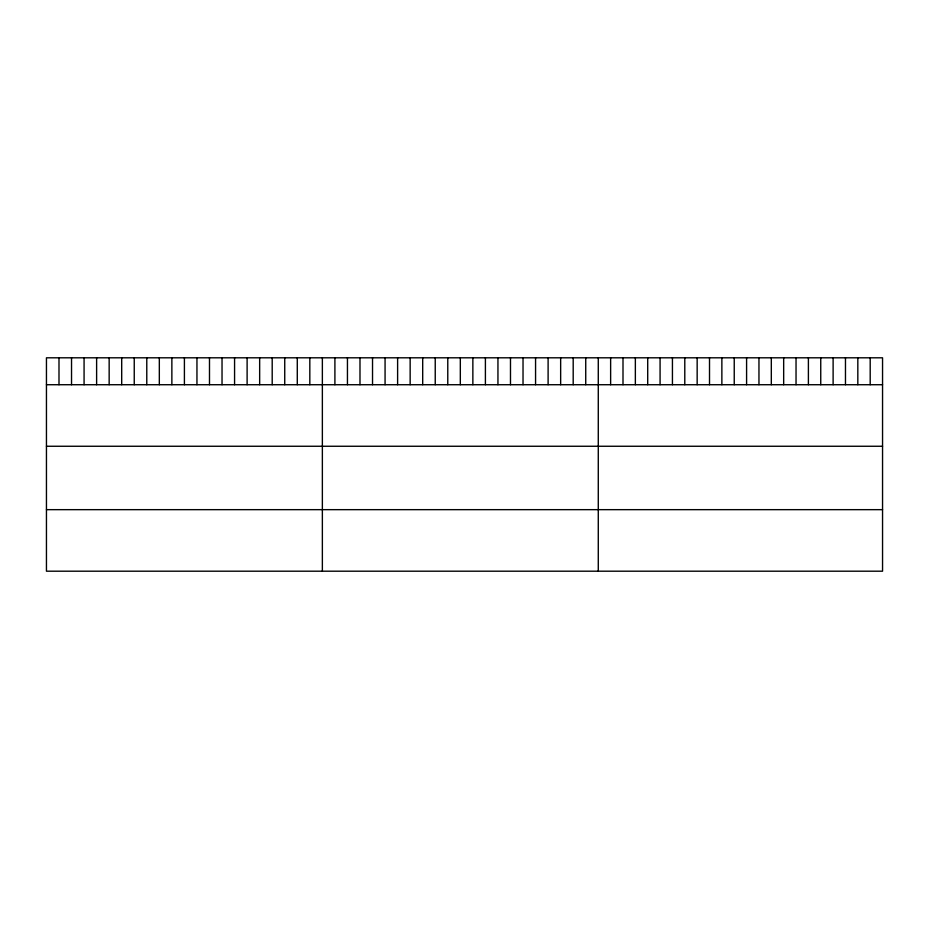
<?xml version="1.0" encoding="UTF-8"?>
<svg xmlns="http://www.w3.org/2000/svg" width="929" height="929" viewBox="0 0 929 929"><rect width="100%" height="100%" fill="white"/><g stroke="black" fill="none" stroke-linecap="round" stroke-linejoin="round"><path stroke-width="1.39" d="M882.55 384.722L882.55 571.196L46.45 571.196L46.45 357.804L882.55 357.804L882.55 384.722L46.45 384.722M46.45 446.257L882.55 446.257M46.45 509.661L882.55 509.661M870.194 357.804L870.194 384.722M857.827 357.804L857.827 384.722M845.471 357.804L845.471 384.722M833.116 357.804L833.116 384.722M820.748 357.804L820.748 384.722M808.393 357.804L808.393 384.722M796.037 357.804L796.037 384.722M783.67 357.804L783.67 384.722M771.314 357.804L771.314 384.722M758.958 357.804L758.958 384.722M746.591 357.804L746.591 384.722M734.235 357.804L734.235 384.722M721.868 357.804L721.868 384.722M709.512 357.804L709.512 384.722M697.156 357.804L697.156 384.722M684.789 357.804L684.789 384.722M672.433 357.804L672.433 384.722M660.078 357.804L660.078 384.722M647.71 357.804L647.71 384.722M635.355 357.804L635.355 384.722M622.999 357.804L622.999 384.722M610.632 357.804L610.632 384.722M598.276 357.804L598.276 571.196M585.734 357.804L585.734 384.722M573.193 357.804L573.193 384.722M560.651 357.804L560.651 384.722M548.11 357.804L548.11 384.722M535.568 357.804L535.568 384.722M523.027 357.804L523.027 384.722M510.486 357.804L510.486 384.722M497.944 357.804L497.944 384.722M485.402 357.804L485.402 384.722M472.861 357.804L472.861 384.722M460.319 357.804L460.319 384.722M447.778 357.804L447.778 384.722M435.236 357.804L435.236 384.722M422.695 357.804L422.695 384.722M410.153 357.804L410.153 384.722M397.612 357.804L397.612 384.722M385.07 357.804L385.07 384.722M372.529 357.804L372.529 384.722M359.987 357.804L359.987 384.722M347.446 357.804L347.446 384.722M334.904 357.804L334.904 384.722M322.363 357.804L322.363 571.196M309.821 357.804L309.821 384.722M297.28 357.804L297.28 384.722M284.738 357.804L284.738 384.722M272.197 357.804L272.197 384.722M259.655 357.804L259.655 384.722M247.114 357.804L247.114 384.722M234.572 357.804L234.572 384.722M222.031 357.804L222.031 384.722M209.489 357.804L209.489 384.722M196.948 357.804L196.948 384.722M184.406 357.804L184.406 384.722M171.865 357.804L171.865 384.722M159.323 357.804L159.323 384.722M146.782 357.804L146.782 384.722M134.24 357.804L134.24 384.722M121.699 357.804L121.699 384.722M109.157 357.804L109.157 384.722M96.616 357.804L96.616 384.722M84.075 357.804L84.075 384.722M71.533 357.804L71.533 384.722M58.991 357.804L58.991 384.722"/></g></svg>
